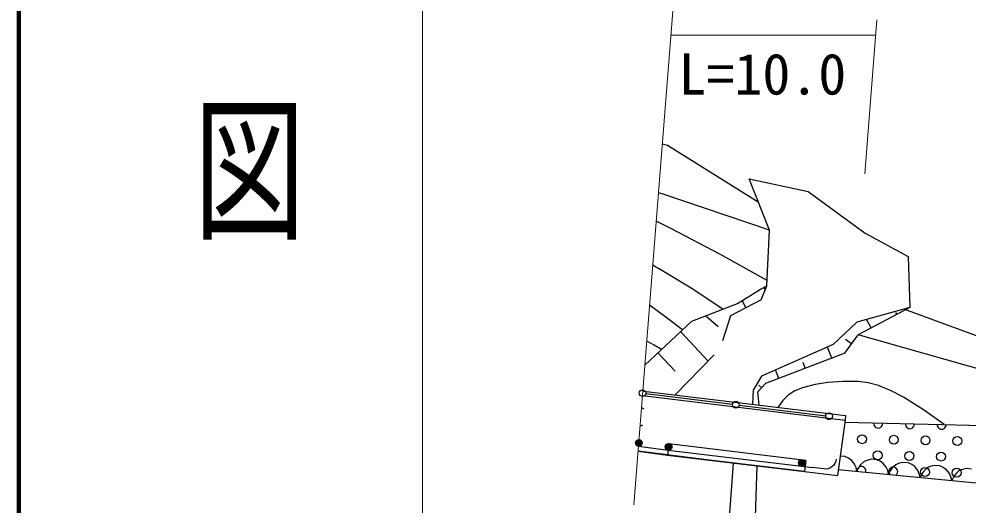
# Model space of a CAD drawing. Units: millimetres, scale not verified. Extents: x 40000 to 680000, y 20000 to 380000.
# Drawn here: x 40000 to 82321, y 294988 to 316646 of the extents above; entities that cross this region are included whole.
import ezdxf
from ezdxf.enums import TextEntityAlignment as Align

# ---------------------------------------------------------------- set-up
doc = ezdxf.new("R2010")
doc.units = ezdxf.units.MM
doc.header["$LTSCALE"] = 1000
for name, color, linetype, lineweight in [('M-BGD', 7, 'Continuous', 25), ('M-BMK-HTXT', 7, 'Continuous', 13), ('M-BMK-LINE', 2, 'Continuous', 13), ('M-STR-STR1', 1, 'Continuous', 25), ('M-SUV', 7, 'Continuous', 13), ('M-TTL', 2, 'Continuous', 140)]:
    doc.layers.add(name, color=color, linetype=linetype, lineweight=lineweight)
doc.styles.add('@ＭＳ ゴシック', font='')
doc.styles.add('ＭＳ ゴシック', font='')
doc.styles.get('@ＭＳ ゴシック').set_extended_font_data('@MS Gothic')
doc.styles.get('ＭＳ ゴシック').set_extended_font_data('MS Gothic')

# ---------------------------------------------------------------- blocks, each defined once
blk = doc.blocks.new('BUHIN2')
at = {"color": 7, "linetype": 'Continuous', "lineweight": 25}
for radius in [149, 132, 115, 96.8, 79.5, 58.5, 40.5, 23.2, 4.5]:
    blk.add_circle((132, -70), radius, dxfattribs=at)
blk = doc.blocks.new('BUHIN4')
at = {"color": 7, "linetype": 'Continuous', "lineweight": 25}
blk.add_circle((0, 0), 149, dxfattribs=at)
blk = doc.blocks.new('BUHIN5')
at = {"color": 7, "linetype": 'Continuous', "lineweight": 25}
for radius in [149, 132, 115, 96.8, 79.5, 58.5, 40.5, 23.2, 4.5]:
    blk.add_circle((131, -72), radius, dxfattribs=at)

msp = doc.modelspace()

# ---------------------------------------------------------------- linework, layer by layer
at = {"layer": 'M-BGD'}
for p, q in [((68688, 311080), (68920, 311028)), ((68920, 311028), (72966, 308501)), ((73469, 307243), (72557, 309525)), ((72557, 309525), (75194, 308961)), ((75194, 308961), (77738, 307095)), ((68677, 308848), (68516, 308900)), ((73469, 307243), (68677, 308848)), ((68764, 307465), (68417, 307642)), ((69102, 307292), (68764, 307465)), ((71252, 306164), (69102, 307292)), ((73355, 304758), (73469, 307243)), ((77738, 307095), (79646, 306068)), ((73366, 304987), (71252, 306164)), ((79646, 306068), (79719, 303793)), ((68390, 305606), (68262, 305682)), ((68519, 305531), (68390, 305606)), ((69973, 304647), (68519, 305531)), ((73071, 304607), (73355, 304758)), ((73095, 304129), (73355, 304758)), ((71394, 303715), (69973, 304647)), ((72039, 303961), (73071, 304607)), ((73213, 304683), (73250, 304612)), ((68858, 303351), (68120, 303893)), ((70010, 303187), (72039, 303961)), ((73095, 304129), (71726, 303415)), ((72243, 304088), (72415, 303774)), ((79719, 303793), (77359, 303139)), ((79719, 303793), (77424, 302571)), ((79145, 303487), (79104, 303564)), ((79451, 303728), (86063, 301302)), ((67910, 301227), (70010, 303187)), ((69591, 302796), (68858, 303351)), ((70631, 303424), (71181, 302943)), ((71726, 303415), (71370, 302305)), ((77359, 303139), (76310, 302135)), ((77997, 302877), (77794, 303259)), ((69505, 302716), (70729, 301403)), ((68325, 302106), (67993, 302286)), ((76832, 301760), (77424, 302571)), ((77128, 302166), (76860, 302361)), ((84201, 300652), (77424, 302571)), ((68657, 301924), (68325, 302106)), ((68495, 301774), (69259, 300955)), ((76310, 302135), (73108, 300731)), ((76832, 301760), (73297, 300403)), ((76243, 301534), (76055, 302023)), ((70995, 301679), (69269, 299891)), ((75064, 301082), (74964, 301342)), ((73886, 300630), (73741, 301008)), ((73108, 300731), (72738, 300109)), ((76753, 300497), (76076, 300440)), ((77408, 300493), (76753, 300497)), ((77873, 300433), (77408, 300493)), ((67844, 300064), (76864, 298973)), ((72738, 300109), (72709, 299475)), ((73297, 300403), (72952, 300032)), ((73124, 300217), (73000, 300333)), ((74604, 300075), (74304, 299884)), ((74942, 300216), (74604, 300075)), ((75502, 300358), (74942, 300216)), ((76076, 300440), (75502, 300358)), ((78330, 300312), (77873, 300433)), ((78897, 300083), (78330, 300312)), ((79443, 299796), (78897, 300083)), ((67802, 299867), (76840, 298774)), ((67959, 299954), (71817, 299476)), ((73003, 299440), (72952, 300032)), ((74063, 299650), (73839, 299339)), ((74304, 299884), (74063, 299650)), ((80373, 299205), (79443, 299796)), ((67760, 299333), (67868, 299279)), ((72115, 299439), (75973, 298960)), ((76864, 298973), (76840, 298774)), ((81261, 298570), (80373, 299205)), ((67694, 298503), (67816, 298565)), ((76840, 298774), (76494, 296296)), ((76826, 298673), (83010, 298529)), ((67623, 297604), (68951, 297427)), ((68985, 297710), (68925, 297213)), ((75089, 296970), (68985, 297710)), ((67606, 297389), (68925, 297213)), ((68925, 297213), (75029, 296474)), ((75029, 296474), (68925, 297213)), ((68951, 297427), (74896, 296713)), ((76825, 297145), (76607, 297166)), ((76986, 297075), (76825, 297145)), ((72898, 296732), (72713, 290312)), ((74896, 296713), (75393, 296654)), ((75089, 296970), (75029, 296474)), ((77133, 296976), (76986, 297075)), ((77255, 296807), (77133, 296976)), ((77327, 296661), (77255, 296807)), ((77531, 296780), (77436, 296650)), ((77683, 296922), (77531, 296780)), ((77847, 296991), (77683, 296922)), ((78018, 297028), (77847, 296991)), ((78237, 297006), (78018, 297028)), ((78397, 296937), (78237, 297006)), ((78544, 296837), (78397, 296937)), ((78667, 296668), (78544, 296837)), ((79095, 296783), (78942, 296642)), ((79258, 296853), (79095, 296783)), ((79429, 296889), (79258, 296853)), ((79648, 296868), (79429, 296889)), ((79809, 296799), (79648, 296868)), ((79956, 296699), (79809, 296799)), ((80078, 296530), (79956, 296699)), ((80670, 296714), (80506, 296645)), ((80841, 296751), (80670, 296714)), ((81059, 296730), (80841, 296751)), ((81220, 296660), (81059, 296730)), ((75029, 296474), (76494, 296296)), ((76533, 296575), (85832, 295663)), ((77364, 296493), (77327, 296661)), ((77436, 296650), (77364, 296493)), ((78738, 296523), (78667, 296668)), ((78775, 296355), (78738, 296523)), ((78847, 296512), (78775, 296355)), ((78942, 296642), (78847, 296512)), ((80149, 296384), (80078, 296530)), ((80186, 296217), (80149, 296384)), ((80259, 296374), (80186, 296217)), ((80353, 296503), (80259, 296374)), ((80506, 296645), (80353, 296503)), ((81367, 296561), (81220, 296660)), ((81489, 296392), (81367, 296561)), ((81561, 296246), (81489, 296392)), ((81765, 296365), (81670, 296235)), ((81918, 296507), (81765, 296365)), ((82081, 296576), (81918, 296507)), ((82252, 296613), (82081, 296576)), ((82471, 296591), (82252, 296613)), ((81598, 296078), (81561, 296246)), ((81670, 296235), (81598, 296078))]:
    msp.add_line(p, q, dxfattribs=at)
msp.add_lwpolyline([(76445, 297031), (76424, 296940), (76382, 296842), (76316, 296749), (76251, 296692), (76164, 296637), (76067, 296603), (75977, 296591), (75889, 296594), (75393, 296654)], dxfattribs=at)
for centre in [(77598, 297920), (79012, 297894), (80426, 297868), (81840, 297841), (78292, 297200), (79706, 297174), (81120, 297148), (80400, 296454), (81814, 296427)]:
    msp.add_circle(centre, 199, dxfattribs=at)
for centre, start, end in [((78318, 298614), 171.6243, 5.7047), ((79732, 298588), 173.5526, 3.7763), ((81146, 298562), 175.4752, 1.8538), ((77572, 296506), 344.7298, 184.0735), ((78986, 296480), 307.5467, 221.2566)]:
    msp.add_arc(centre, 199, start, end, dxfattribs=at)
at = {"layer": 'M-BMK-HTXT'}
for p, q in [((78258, 316611), (77715, 309742)), ((69071, 315930), (78204, 315930))]:
    msp.add_line(p, q, dxfattribs=at)
at = {"layer": 'M-BMK-LINE'}
msp.add_line((69462, 320874), (67417, 294989), dxfattribs=at)
at = {"layer": 'M-STR-STR1'}
for q in [(67606, 297389), (71618, 293653)]:
    msp.add_line((71853, 296858), q, dxfattribs=at)
at = {"layer": 'M-SUV'}
msp.add_line((58000, 370000), (58000, 20000), dxfattribs=at)
at = {"layer": 'M-TTL'}
msp.add_line((40000, 380000), (40000, 20000), dxfattribs=at)

# ---------------------------------------------------------------- block references
at = {"layer": 'M-BGD', "rotation": 111.33333}
for name, p in [('BUHIN4', (67811, 299972)), ('BUHIN4', (71966, 299457)), ('BUHIN4', (76122, 298942)), ('BUHIN5', (67623, 297604)), ('BUHIN2', (68951, 297427)), ('BUHIN5', (68951, 297427)), ('BUHIN2', (74896, 296713))]:
    msp.add_blockref(name, p, dxfattribs=at)

# ---------------------------------------------------------------- texts
at = {"layer": 'M-BMK-HTXT', "style": 'ＭＳ ゴシック'}
msp.add_text('L=10.0', height=1833, dxfattribs=at).set_placement((69410, 312729), align=Align.BOTTOM_LEFT)
at = {"layer": 'M-SUV', "style": '@ＭＳ ゴシック', "width": 1.4}
msp.add_text('平  面  図', height=3666, rotation=270, dxfattribs=at).set_placement((47277, 341475), align=Align.BOTTOM_LEFT)

doc.saveas('drawing.dxf')
